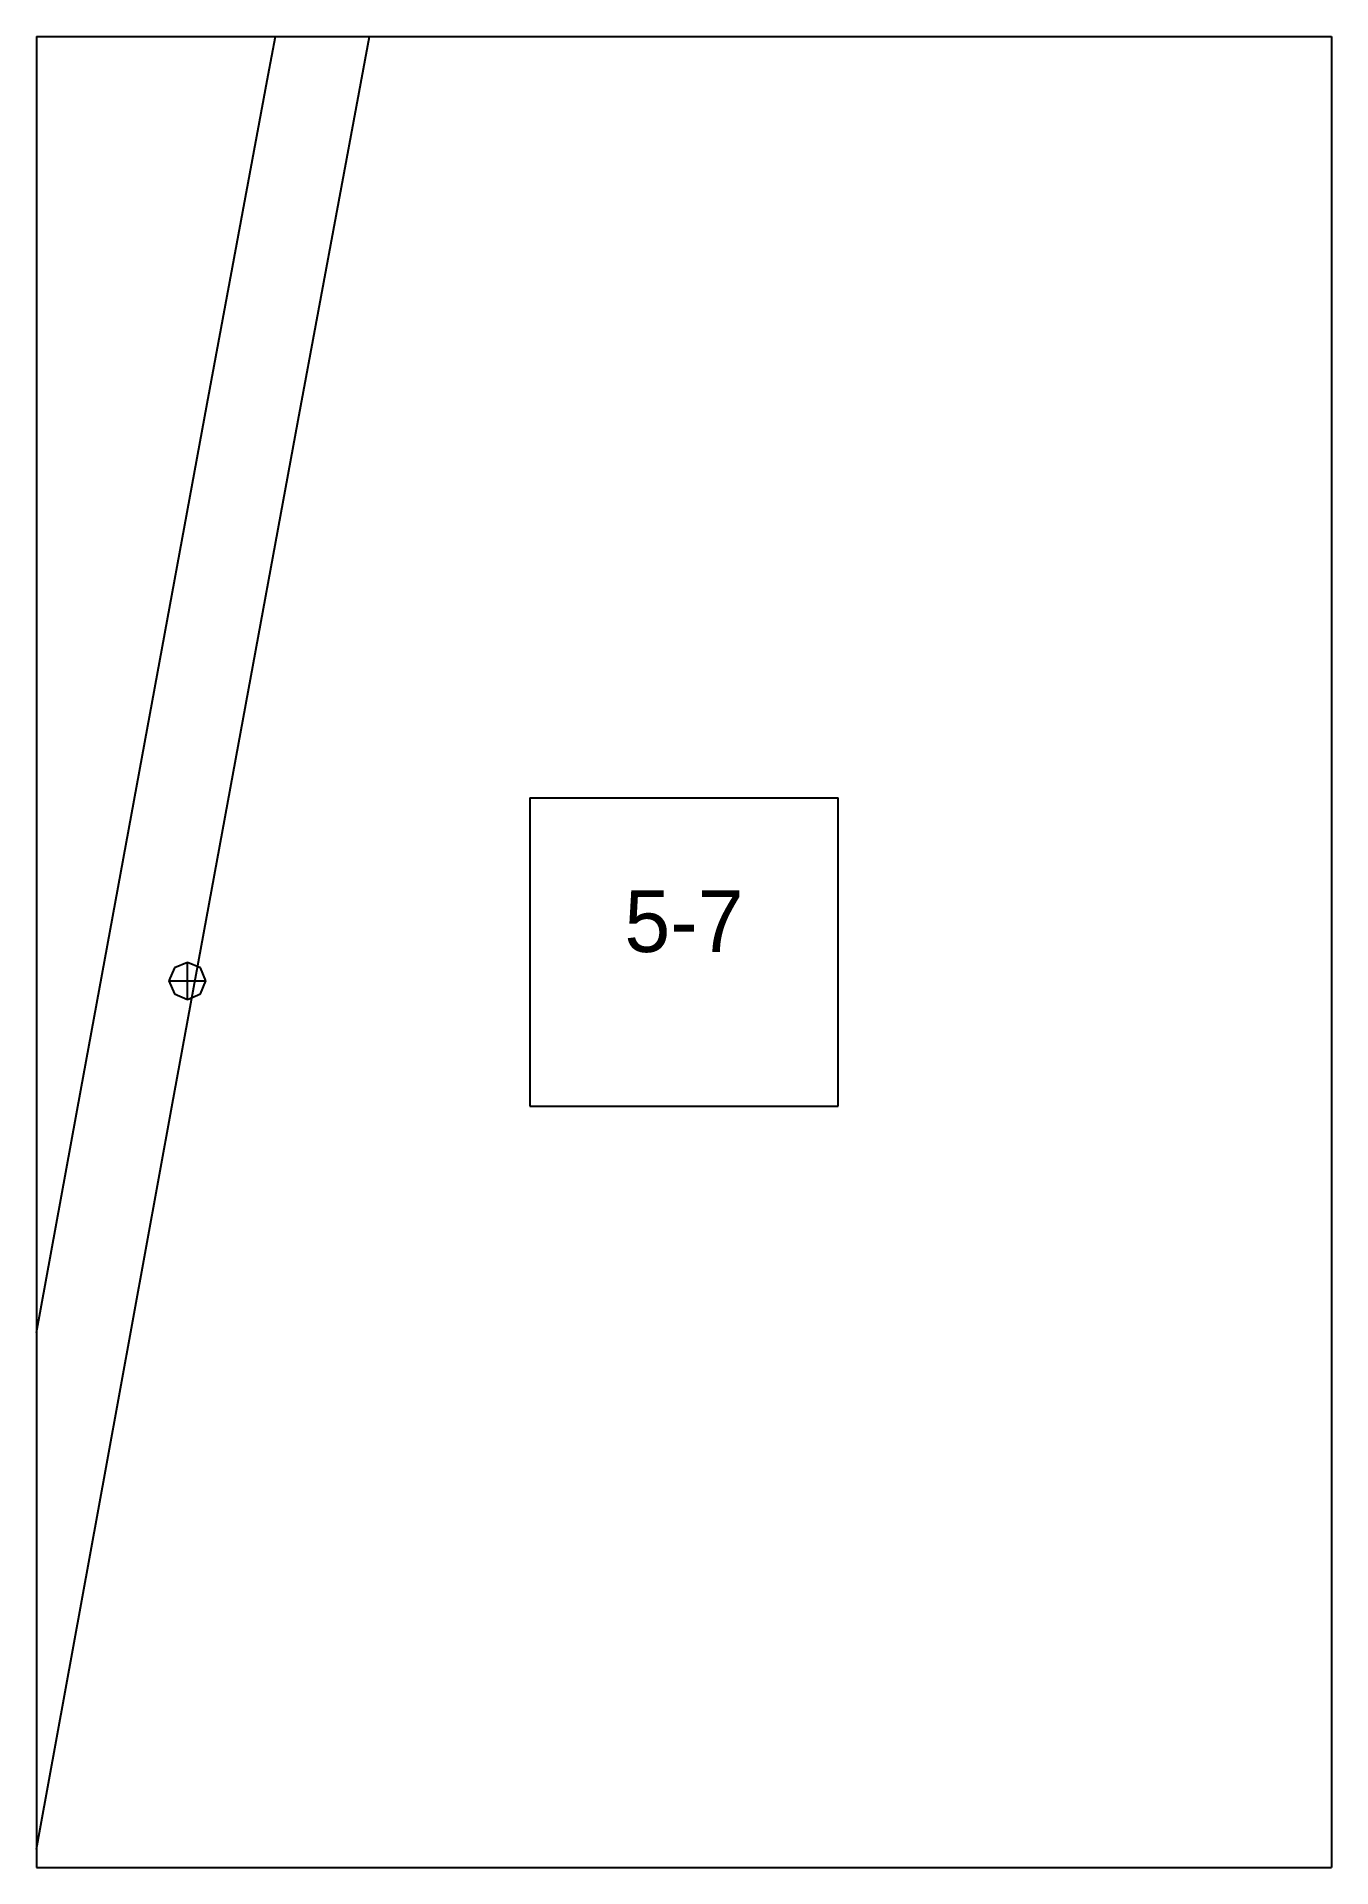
# Paper-space layout 'Plan 5-7' of a CAD drawing. Header units: metres, sheet in millimetres. Extents: x 0 to 210, y 0 to 297.
# The model-space entities are those that its viewports show. They can reach past a viewport. Long polylines and large blocks are cut down to what shows.
import ezdxf
from ezdxf.enums import TextEntityAlignment as Align

# ---------------------------------------------------------------- set-up
doc = ezdxf.new("R2010")
doc.units = ezdxf.units.M
for name, color, linetype in [('default', 7, 'Continuous'), ('TEXTLAYER', 7, 'Continuous'), ('VIEWPORTS', 7, 'Continuous')]:
    doc.layers.add(name, color=color, linetype=linetype)

msp = doc.modelspace()

# ---------------------------------------------------------------- linework, layer by layer
at = {"color": 9}
for p, q in [((1260, -891), (1260, -1188)), ((1260, -891), (1260, -1188)), ((1470, -891), (1470, -1188)), ((1470, -891), (1470, -1188)), ((1050, -1188), (1260, -1188)), ((1050, -1188), (1260, -1188)), ((1260, -1188), (1470, -1188)), ((1260, -1188), (1260, -1485)), ((1260, -1188), (1470, -1188)), ((1260, -1188), (1260, -1485)), ((1470, -1188), (1680, -1188)), ((1470, -1188), (1470, -1485)), ((1470, -1188), (1680, -1188)), ((1470, -1188), (1470, -1485)), ((1340, -1311.5), (1390, -1311.5)), ((1340, -1311.5), (1340, -1361.5)), ((1390, -1361.5), (1390, -1311.5)), ((1340, -1361.5), (1390, -1361.5)), ((1050, -1485), (1260, -1485)), ((1050, -1485), (1260, -1485)), ((1260, -1485), (1470, -1485)), ((1260, -1485), (1260, -1782)), ((1260, -1485), (1470, -1485)), ((1260, -1485), (1260, -1782)), ((1470, -1485), (1680, -1485)), ((1470, -1485), (1470, -1782)), ((1470, -1485), (1680, -1485)), ((1470, -1485), (1470, -1782))]:
    msp.add_line(p, q, dxfattribs=at)
at = {"layer": 'default', "color": 7, "linetype": 'Continuous'}
for p, q in [((1297.55, -1194.27), (1307.17, -1142.75)), ((1312.3, -1197), (1321.92, -1145.51)), ((1287.67, -1247.52), (1297.55, -1194.27)), ((1302.42, -1250.24), (1312.3, -1197)), ((1277.54, -1302.45), (1287.67, -1247.52)), ((1292.29, -1305.16), (1302.42, -1250.24)), ((1267.18, -1358.92), (1277.54, -1302.45)), ((1281.93, -1361.61), (1292.29, -1305.16)), ((1282.34, -1339.06), (1281.46, -1341.19)), ((1284.46, -1338.19), (1282.34, -1339.06)), ((1286.58, -1339.06), (1284.46, -1338.19)), ((1284.46, -1344.19), (1284.46, -1338.19)), ((1287.46, -1341.19), (1286.58, -1339.06)), ((1281.46, -1341.19), (1282.34, -1343.31)), ((1281.46, -1341.19), (1287.46, -1341.19)), ((1286.58, -1343.31), (1287.46, -1341.19)), ((1282.34, -1343.31), (1284.46, -1344.19)), ((1284.46, -1344.19), (1286.58, -1343.31)), ((1256.61, -1416.82), (1267.18, -1358.92)), ((1271.37, -1419.5), (1281.93, -1361.61)), ((1260.6, -1478.75), (1271.37, -1419.5)), ((1249.65, -1539.2), (1260.6, -1478.75))]:
    msp.add_line(p, q, dxfattribs=at)

# ---------------------------------------------------------------- texts
at = {"layer": 'TEXTLAYER', "color": 1}
msp.add_text('5-7', height=10, dxfattribs=at).set_placement((1365, -1336.5), align=Align.CENTER)

psp = doc.layouts.new('Plan 5-7')

# ---------------------------------------------------------------- viewports
at = {"layer": 'VIEWPORTS'}
psp.add_viewport(center=(105, 148.5), size=(210, 297), view_center_point=(1365, -1336.5), view_height=297, dxfattribs=at)

doc.saveas('drawing.dxf')
